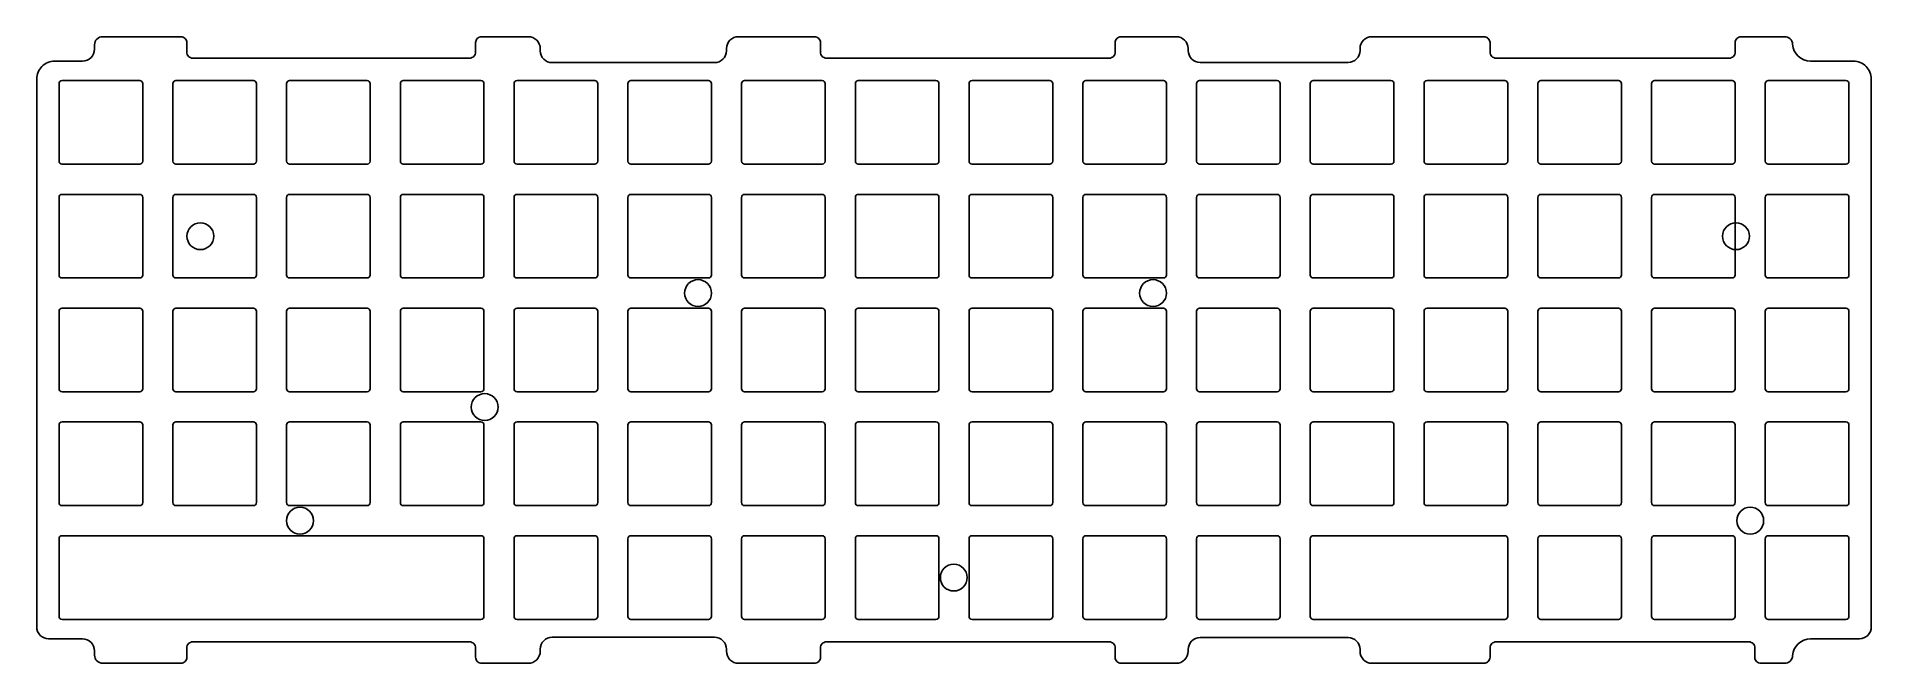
# Model space of a CAD drawing. Header units: millimetres. Extents: x -15 to 293, y -222 to -117.
import ezdxf

# ---------------------------------------------------------------- set-up
doc = ezdxf.new("R2010")
doc.units = ezdxf.units.MM
doc.layers.get('0').update_dxf_attribs({"linetype": 'CONTINUOUS'})

msp = doc.modelspace()

# ---------------------------------------------------------------- linework, layer by layer
for points in [[(11.55, -120.44), (57.91, -120.44, 0.414214), (58.91, -119.44), (58.91, -117.85, -0.414214), (59.91, -116.85), (67.74, -116.85, -0.414214), (69.74, -118.85), (69.74, -119.2, 0.414214), (71.74, -121.2), (98.93, -121.2, 0.414214), (100.93, -119.2), (100.93, -118.85, -0.414214), (102.93, -116.85), (115.67, -116.85, -0.414214), (116.67, -117.85), (116.67, -119.44, 0.414214), (117.67, -120.44), (165.03, -120.44, 0.414214), (166.03, -119.44), (166.03, -117.85, -0.414214), (167.03, -116.85), (176.24, -116.85, -0.414214), (178.24, -118.85), (178.24, -119.15, 0.414214), (180.24, -121.15), (205.03, -121.15, 0.414214), (207.03, -119.15), (207.03, -118.85, -0.414214), (209.03, -116.85), (227.8, -116.85, -0.414214), (228.8, -117.85), (228.8, -119.44, 0.414214), (229.8, -120.44), (268.86, -120.44, 0.414214), (269.86, -119.44), (269.86, -117.85, -0.414214), (270.86, -116.85), (278.13, -116.85, -0.396255), (279.48, -118.12, 0.396255), (282.47, -120.94), (289.66, -120.94, -0.414214), (292.66, -123.94), (292.66, -215.67, -0.414214), (290.66, -217.67), (282.47, -217.67, 0.396255), (279.48, -220.49, -0.396255), (278.13, -221.75), (274.16, -221.75, -0.414214), (273.16, -220.75), (273.16, -219.17, 0.414214), (272.16, -218.17), (229.8, -218.17, 0.414214), (228.8, -219.17), (228.8, -220.75, -0.414214), (227.8, -221.75), (209.03, -221.75, -0.414214), (207.03, -219.75), (207.03, -219.46, 0.414214), (205.03, -217.46), (180.24, -217.46, 0.414214), (178.24, -219.46), (178.24, -219.75, -0.414214), (176.24, -221.75), (167.03, -221.75, -0.414214), (166.03, -220.75), (166.03, -219.17, 0.414214), (165.03, -218.17), (117.67, -218.17, 0.414214), (116.67, -219.17), (116.67, -220.75, -0.414214), (115.67, -221.75), (102.93, -221.75, -0.414214), (100.93, -219.75), (100.93, -219.4, 0.414214), (98.93, -217.4), (71.74, -217.4, 0.414214), (69.74, -219.4), (69.74, -219.75, -0.414214), (67.74, -221.75), (59.91, -221.75, -0.414214), (58.91, -220.75), (58.91, -219.17, 0.414214), (57.91, -218.17), (11.55, -218.17, 0.414214), (10.55, -219.17), (10.55, -220.75, -0.414214), (9.55, -221.75), (-3.55, -221.75, -0.414214), (-4.9, -220.4), (-4.9, -219.67, 0.414214), (-6.9, -217.67), (-12.59, -217.67, -0.414214), (-14.59, -215.67), (-14.59, -123.94, -0.414214), (-11.59, -120.94), (-6.9, -120.94, 0.414214), (-4.9, -118.94), (-4.9, -118.2, -0.414214), (-3.55, -116.85), (9.55, -116.85, -0.414214), (10.55, -117.85), (10.55, -119.44, 0.414214)], [(-10.84, -124.7, -0.414214), (-10.34, -124.2), (2.66, -124.2, -0.414214), (3.16, -124.7), (3.16, -137.7, -0.414214), (2.66, -138.2), (-10.34, -138.2, -0.414214), (-10.84, -137.7)], [(8.71, -124.2), (21.71, -124.2, -0.414214), (22.21, -124.7), (22.21, -137.7, -0.414214), (21.71, -138.2), (8.71, -138.2, -0.414214), (8.21, -137.7), (8.21, -124.7, -0.414214)], [(27.76, -138.2, -0.414214), (27.26, -137.7), (27.26, -124.7, -0.414214), (27.76, -124.2), (40.76, -124.2, -0.414214), (41.26, -124.7), (41.26, -137.7, -0.414214), (40.76, -138.2)], [(46.31, -124.7, -0.414214), (46.81, -124.2), (59.81, -124.2, -0.414214), (60.31, -124.7), (60.31, -137.7, -0.414214), (59.81, -138.2), (46.81, -138.2, -0.414214), (46.31, -137.7)], [(65.86, -138.2, -0.414214), (65.36, -137.7), (65.36, -124.7, -0.414214), (65.86, -124.2), (78.86, -124.2, -0.414214), (79.36, -124.7), (79.36, -137.7, -0.414214), (78.86, -138.2)], [(98.41, -137.7, -0.414214), (97.91, -138.2), (84.91, -138.2, -0.414214), (84.41, -137.7), (84.41, -124.7, -0.414214), (84.91, -124.2), (97.91, -124.2, -0.414214), (98.41, -124.7)], [(103.96, -138.2, -0.414214), (103.46, -137.7), (103.46, -124.7, -0.414214), (103.96, -124.2), (116.96, -124.2, -0.414214), (117.46, -124.7), (117.46, -137.7, -0.414214), (116.96, -138.2)], [(136.51, -124.7), (136.51, -137.7, -0.414214), (136.01, -138.2), (123.01, -138.2, -0.414214), (122.51, -137.7), (122.51, -124.7, -0.414214), (123.01, -124.2), (136.01, -124.2, -0.414214)], [(141.56, -137.7), (141.56, -124.7, -0.414214), (142.06, -124.2), (155.06, -124.2, -0.414214), (155.56, -124.7), (155.56, -137.7, -0.414214), (155.06, -138.2), (142.06, -138.2, -0.414214)], [(161.11, -138.2, -0.414214), (160.61, -137.7), (160.61, -124.7, -0.414214), (161.11, -124.2), (174.11, -124.2, -0.414214), (174.61, -124.7), (174.61, -137.7, -0.414214), (174.11, -138.2)], [(193.16, -138.2), (180.16, -138.2, -0.414214), (179.66, -137.7), (179.66, -124.7, -0.414214), (180.16, -124.2), (193.16, -124.2, -0.414214), (193.66, -124.7), (193.66, -137.7, -0.414214)], [(199.21, -124.2), (212.21, -124.2, -0.414214), (212.71, -124.7), (212.71, -137.7, -0.414214), (212.21, -138.2), (199.21, -138.2, -0.414214), (198.71, -137.7), (198.71, -124.7, -0.414214)], [(231.76, -137.7, -0.414214), (231.26, -138.2), (218.26, -138.2, -0.414214), (217.76, -137.7), (217.76, -124.7, -0.414214), (218.26, -124.2), (231.26, -124.2, -0.414214), (231.76, -124.7)], [(250.81, -137.7, -0.414214), (250.31, -138.2), (237.31, -138.2, -0.414214), (236.81, -137.7), (236.81, -124.7, -0.414214), (237.31, -124.2), (250.31, -124.2, -0.414214), (250.81, -124.7)], [(269.86, -137.7, -0.414214), (269.36, -138.2), (256.36, -138.2, -0.414214), (255.86, -137.7), (255.86, -124.7, -0.414214), (256.36, -124.2), (269.36, -124.2, -0.414214), (269.86, -124.7)], [(288.91, -124.7), (288.91, -137.7, -0.414214), (288.41, -138.2), (275.41, -138.2, -0.414214), (274.91, -137.7), (274.91, -124.7, -0.414214), (275.41, -124.2), (288.41, -124.2, -0.414214)], [(-10.34, -143.25), (2.66, -143.25, -0.414214), (3.16, -143.75), (3.16, -156.75, -0.414214), (2.66, -157.25), (-10.34, -157.25, -0.414214), (-10.84, -156.75), (-10.84, -143.75, -0.414214)], [(8.21, -143.75, -0.414214), (8.71, -143.25), (21.71, -143.25, -0.414214), (22.21, -143.75), (22.21, -156.75, -0.414214), (21.71, -157.25), (8.71, -157.25, -0.414214), (8.21, -156.75)], [(40.76, -143.25, -0.414214), (41.26, -143.75), (41.26, -156.75, -0.414214), (40.76, -157.25), (27.76, -157.25, -0.414214), (27.26, -156.75), (27.26, -143.75, -0.414214), (27.76, -143.25)], [(59.81, -143.25, -0.414214), (60.31, -143.75), (60.31, -156.75, -0.414214), (59.81, -157.25), (46.81, -157.25, -0.414214), (46.31, -156.75), (46.31, -143.75, -0.414214), (46.81, -143.25)], [(79.36, -156.75, -0.414214), (78.86, -157.25), (65.86, -157.25, -0.414214), (65.36, -156.75), (65.36, -143.75, -0.414214), (65.86, -143.25), (78.86, -143.25, -0.414214), (79.36, -143.75)], [(97.91, -143.25, -0.414214), (98.41, -143.75), (98.41, -156.75, -0.414214), (97.91, -157.25), (84.91, -157.25, -0.414214), (84.41, -156.75), (84.41, -143.75, -0.414214), (84.91, -143.25)], [(103.96, -157.25, -0.414214), (103.46, -156.75), (103.46, -143.75, -0.414214), (103.96, -143.25), (116.96, -143.25, -0.414214), (117.46, -143.75), (117.46, -156.75, -0.414214), (116.96, -157.25)], [(123.01, -143.25), (136.01, -143.25, -0.414214), (136.51, -143.75), (136.51, -156.75, -0.414214), (136.01, -157.25), (123.01, -157.25, -0.414214), (122.51, -156.75), (122.51, -143.75, -0.414214)], [(142.06, -143.25), (155.06, -143.25, -0.414214), (155.56, -143.75), (155.56, -156.75, -0.414214), (155.06, -157.25), (142.06, -157.25, -0.414214), (141.56, -156.75), (141.56, -143.75, -0.414214)], [(174.11, -143.25, -0.414214), (174.61, -143.75), (174.61, -156.75, -0.414214), (174.11, -157.25), (161.11, -157.25, -0.414214), (160.61, -156.75), (160.61, -143.75, -0.414214), (161.11, -143.25)], [(193.16, -143.25, -0.414214), (193.66, -143.75), (193.66, -156.75, -0.414214), (193.16, -157.25), (180.16, -157.25, -0.414214), (179.66, -156.75), (179.66, -143.75, -0.414214), (180.16, -143.25)], [(212.21, -157.25), (199.21, -157.25, -0.414214), (198.71, -156.75), (198.71, -143.75, -0.414214), (199.21, -143.25), (212.21, -143.25, -0.414214), (212.71, -143.75), (212.71, -156.75, -0.414214)], [(231.26, -157.25), (218.26, -157.25, -0.414214), (217.76, -156.75), (217.76, -143.75, -0.414214), (218.26, -143.25), (231.26, -143.25, -0.414214), (231.76, -143.75), (231.76, -156.75, -0.414214)], [(236.81, -143.75, -0.414214), (237.31, -143.25), (250.31, -143.25, -0.414214), (250.81, -143.75), (250.81, -156.75, -0.414214), (250.31, -157.25), (237.31, -157.25, -0.414214), (236.81, -156.75)], [(256.36, -157.25, -0.414214), (255.86, -156.75), (255.86, -143.75, -0.414214), (256.36, -143.25), (269.36, -143.25, -0.414214), (269.86, -143.75), (269.86, -156.75, -0.414214), (269.36, -157.25)], [(288.91, -143.75), (288.91, -156.75, -0.414214), (288.41, -157.25), (275.41, -157.25, -0.414214), (274.91, -156.75), (274.91, -143.75, -0.414214), (275.41, -143.25), (288.41, -143.25, -0.414214)], [(2.66, -176.3), (-10.34, -176.3, -0.414214), (-10.84, -175.8), (-10.84, -162.8, -0.414214), (-10.34, -162.3), (2.66, -162.3, -0.414214), (3.16, -162.8), (3.16, -175.8, -0.414214)], [(22.21, -175.8, -0.414214), (21.71, -176.3), (8.71, -176.3, -0.414214), (8.21, -175.8), (8.21, -162.8, -0.414214), (8.71, -162.3), (21.71, -162.3, -0.414214), (22.21, -162.8)], [(41.26, -162.8), (41.26, -175.8, -0.414214), (40.76, -176.3), (27.76, -176.3, -0.414214), (27.26, -175.8), (27.26, -162.8, -0.414214), (27.76, -162.3), (40.76, -162.3, -0.414214)], [(46.31, -175.8), (46.31, -162.8, -0.414214), (46.81, -162.3), (59.81, -162.3, -0.414214), (60.31, -162.8), (60.31, -175.8, -0.414214), (59.81, -176.3), (46.81, -176.3, -0.414214)], [(65.36, -175.8), (65.36, -162.8, -0.414214), (65.86, -162.3), (78.86, -162.3, -0.414214), (79.36, -162.8), (79.36, -175.8, -0.414214), (78.86, -176.3), (65.86, -176.3, -0.414214)], [(84.41, -162.8, -0.414214), (84.91, -162.3), (97.91, -162.3, -0.414214), (98.41, -162.8), (98.41, -175.8, -0.414214), (97.91, -176.3), (84.91, -176.3, -0.414214), (84.41, -175.8)], [(116.96, -162.3, -0.414214), (117.46, -162.8), (117.46, -175.8, -0.414214), (116.96, -176.3), (103.96, -176.3, -0.414214), (103.46, -175.8), (103.46, -162.8, -0.414214), (103.96, -162.3)], [(123.01, -176.3, -0.414214), (122.51, -175.8), (122.51, -162.8, -0.414214), (123.01, -162.3), (136.01, -162.3, -0.414214), (136.51, -162.8), (136.51, -175.8, -0.414214), (136.01, -176.3)], [(155.06, -162.3, -0.414214), (155.56, -162.8), (155.56, -175.8, -0.414214), (155.06, -176.3), (142.06, -176.3, -0.414214), (141.56, -175.8), (141.56, -162.8, -0.414214), (142.06, -162.3)], [(174.61, -175.8, -0.414214), (174.11, -176.3), (161.11, -176.3, -0.414214), (160.61, -175.8), (160.61, -162.8, -0.414214), (161.11, -162.3), (174.11, -162.3, -0.414214), (174.61, -162.8)], [(179.66, -162.8, -0.414214), (180.16, -162.3), (193.16, -162.3, -0.414214), (193.66, -162.8), (193.66, -175.8, -0.414214), (193.16, -176.3), (180.16, -176.3, -0.414214), (179.66, -175.8)], [(198.71, -175.8), (198.71, -162.8, -0.414214), (199.21, -162.3), (212.21, -162.3, -0.414214), (212.71, -162.8), (212.71, -175.8, -0.414214), (212.21, -176.3), (199.21, -176.3, -0.414214)], [(218.26, -162.3), (231.26, -162.3, -0.414214), (231.76, -162.8), (231.76, -175.8, -0.414214), (231.26, -176.3), (218.26, -176.3, -0.414214), (217.76, -175.8), (217.76, -162.8, -0.414214)], [(250.81, -175.8, -0.414214), (250.31, -176.3), (237.31, -176.3, -0.414214), (236.81, -175.8), (236.81, -162.8, -0.414214), (237.31, -162.3), (250.31, -162.3, -0.414214), (250.81, -162.8)], [(256.36, -176.3, -0.414214), (255.86, -175.8), (255.86, -162.8, -0.414214), (256.36, -162.3), (269.36, -162.3, -0.414214), (269.86, -162.8), (269.86, -175.8, -0.414214), (269.36, -176.3)], [(288.91, -175.8, -0.414214), (288.41, -176.3), (275.41, -176.3, -0.414214), (274.91, -175.8), (274.91, -162.8, -0.414214), (275.41, -162.3), (288.41, -162.3, -0.414214), (288.91, -162.8)], [(-10.84, -194.85), (-10.84, -181.85, -0.414214), (-10.34, -181.35), (2.66, -181.35, -0.414214), (3.16, -181.85), (3.16, -194.85, -0.414214), (2.66, -195.35), (-10.34, -195.35, -0.414214)], [(8.21, -194.85), (8.21, -181.85, -0.414214), (8.71, -181.35), (21.71, -181.35, -0.414214), (22.21, -181.85), (22.21, -194.85, -0.414214), (21.71, -195.35), (8.71, -195.35, -0.414214)], [(27.26, -194.85), (27.26, -181.85, -0.414214), (27.76, -181.35), (40.76, -181.35, -0.414214), (41.26, -181.85), (41.26, -194.85, -0.414214), (40.76, -195.35), (27.76, -195.35, -0.414214)], [(46.31, -194.85), (46.31, -181.85, -0.414214), (46.81, -181.35), (59.81, -181.35, -0.414214), (60.31, -181.85), (60.31, -194.85, -0.414214), (59.81, -195.35), (46.81, -195.35, -0.414214)], [(65.36, -194.85), (65.36, -181.85, -0.414214), (65.86, -181.35), (78.86, -181.35, -0.414214), (79.36, -181.85), (79.36, -194.85, -0.414214), (78.86, -195.35), (65.86, -195.35, -0.414214)], [(84.41, -194.85), (84.41, -181.85, -0.414214), (84.91, -181.35), (97.91, -181.35, -0.414214), (98.41, -181.85), (98.41, -194.85, -0.414214), (97.91, -195.35), (84.91, -195.35, -0.414214)], [(103.46, -194.85), (103.46, -181.85, -0.414214), (103.96, -181.35), (116.96, -181.35, -0.414214), (117.46, -181.85), (117.46, -194.85, -0.414214), (116.96, -195.35), (103.96, -195.35, -0.414214)], [(122.51, -194.85), (122.51, -181.85, -0.414214), (123.01, -181.35), (136.01, -181.35, -0.414214), (136.51, -181.85), (136.51, -194.85, -0.414214), (136.01, -195.35), (123.01, -195.35, -0.414214)], [(141.56, -194.85), (141.56, -181.85, -0.414214), (142.06, -181.35), (155.06, -181.35, -0.414214), (155.56, -181.85), (155.56, -194.85, -0.414214), (155.06, -195.35), (142.06, -195.35, -0.414214)], [(160.61, -194.85), (160.61, -181.85, -0.414214), (161.11, -181.35), (174.11, -181.35, -0.414214), (174.61, -181.85), (174.61, -194.85, -0.414214), (174.11, -195.35), (161.11, -195.35, -0.414214)], [(179.66, -194.85), (179.66, -181.85, -0.414214), (180.16, -181.35), (193.16, -181.35, -0.414214), (193.66, -181.85), (193.66, -194.85, -0.414214), (193.16, -195.35), (180.16, -195.35, -0.414214)], [(198.71, -194.85), (198.71, -181.85, -0.414214), (199.21, -181.35), (212.21, -181.35, -0.414214), (212.71, -181.85), (212.71, -194.85, -0.414214), (212.21, -195.35), (199.21, -195.35, -0.414214)], [(217.76, -194.85), (217.76, -181.85, -0.414214), (218.26, -181.35), (231.26, -181.35, -0.414214), (231.76, -181.85), (231.76, -194.85, -0.414214), (231.26, -195.35), (218.26, -195.35, -0.414214)], [(236.81, -194.85), (236.81, -181.85, -0.414214), (237.31, -181.35), (250.31, -181.35, -0.414214), (250.81, -181.85), (250.81, -194.85, -0.414214), (250.31, -195.35), (237.31, -195.35, -0.414214)], [(255.86, -194.85), (255.86, -181.85, -0.414214), (256.36, -181.35), (269.36, -181.35, -0.414214), (269.86, -181.85), (269.86, -194.85, -0.414214), (269.36, -195.35), (256.36, -195.35, -0.414214)], [(274.91, -194.85), (274.91, -181.85, -0.414214), (275.41, -181.35), (288.41, -181.35, -0.414214), (288.91, -181.85), (288.91, -194.85, -0.414214), (288.41, -195.35), (275.41, -195.35, -0.414214)], [(60.31, -200.9), (60.31, -213.9, -0.414214), (59.81, -214.4), (55.05, -214.4), (46.81, -214.4), (42.05, -214.4), (7.42, -214.4), (2.66, -214.4), (-5.58, -214.4), (-10.34, -214.4, -0.414214), (-10.84, -213.9), (-10.84, -200.9, -0.414214), (-10.34, -200.4), (-5.58, -200.4), (2.66, -200.4), (7.42, -200.4), (42.05, -200.4), (46.81, -200.4), (55.05, -200.4), (59.81, -200.4, -0.414214)], [(79.36, -213.9, -0.414214), (78.86, -214.4), (75.86, -214.4), (68.86, -214.4), (65.86, -214.4, -0.414214), (65.36, -213.9), (65.36, -200.9, -0.414214), (65.86, -200.4), (69.36, -200.4), (75.36, -200.4), (78.86, -200.4, -0.414214), (79.36, -200.9)], [(97.91, -214.4), (84.91, -214.4, -0.414214), (84.41, -213.9), (84.41, -200.9, -0.414214), (84.91, -200.4), (97.91, -200.4, -0.414214), (98.41, -200.9), (98.41, -213.9, -0.414214)], [(103.96, -214.4, -0.414214), (103.46, -213.9), (103.46, -200.9, -0.414214), (103.96, -200.4), (107.46, -200.4), (113.46, -200.4), (116.96, -200.4, -0.414214), (117.46, -200.9), (117.46, -213.9, -0.414214), (116.96, -214.4), (113.96, -214.4), (106.96, -214.4)], [(123.01, -214.4, -0.414214), (122.51, -213.9), (122.51, -200.9, -0.414214), (123.01, -200.4), (136.01, -200.4, -0.414214), (136.51, -200.9), (136.51, -213.9, -0.414214), (136.01, -214.4)], [(155.56, -213.9, -0.414214), (155.06, -214.4), (152.06, -214.4), (145.06, -214.4), (142.06, -214.4, -0.414214), (141.56, -213.9), (141.56, -200.9, -0.414214), (142.06, -200.4), (145.56, -200.4), (151.56, -200.4), (155.06, -200.4, -0.414214), (155.56, -200.9)], [(174.61, -200.9), (174.61, -213.9, -0.414214), (174.11, -214.4), (161.11, -214.4, -0.414214), (160.61, -213.9), (160.61, -200.9, -0.414214), (161.11, -200.4), (174.11, -200.4, -0.414214)], [(183.66, -200.4), (189.66, -200.4), (193.16, -200.4, -0.414214), (193.66, -200.9), (193.66, -213.9, -0.414214), (193.16, -214.4), (190.16, -214.4), (183.16, -214.4), (180.16, -214.4, -0.414214), (179.66, -213.9), (179.66, -200.9, -0.414214), (180.16, -200.4)], [(231.26, -200.4, -0.414214), (231.76, -200.9), (231.76, -213.9, -0.414214), (231.26, -214.4), (218.26, -214.4), (212.21, -214.4), (203.97, -214.4), (199.21, -214.4, -0.414214), (198.71, -213.9), (198.71, -200.9, -0.414214), (199.21, -200.4), (203.97, -200.4), (212.21, -200.4), (218.26, -200.4)], [(250.81, -213.9, -0.414214), (250.31, -214.4), (237.31, -214.4, -0.414214), (236.81, -213.9), (236.81, -200.9, -0.414214), (237.31, -200.4), (250.31, -200.4, -0.414214), (250.81, -200.9)], [(255.86, -200.9, -0.414214), (256.36, -200.4), (269.36, -200.4, -0.414214), (269.86, -200.9), (269.86, -213.9, -0.414214), (269.36, -214.4), (256.36, -214.4, -0.414214), (255.86, -213.9)], [(274.91, -213.9), (274.91, -200.9, -0.414214), (275.41, -200.4), (288.41, -200.4, -0.414214), (288.91, -200.9), (288.91, -213.9, -0.414214), (288.41, -214.4), (275.41, -214.4, -0.414214)]]:
    msp.add_lwpolyline(points, format="xyb", close=True)
for centre in [(12.83, -150.25), (270, -150.25), (96.17, -159.78), (172.37, -159.78), (60.44, -178.86), (29.5, -197.88), (272.38, -197.88), (139, -207.4)]:
    msp.add_circle(centre, 2.25)

doc.saveas('drawing.dxf')
